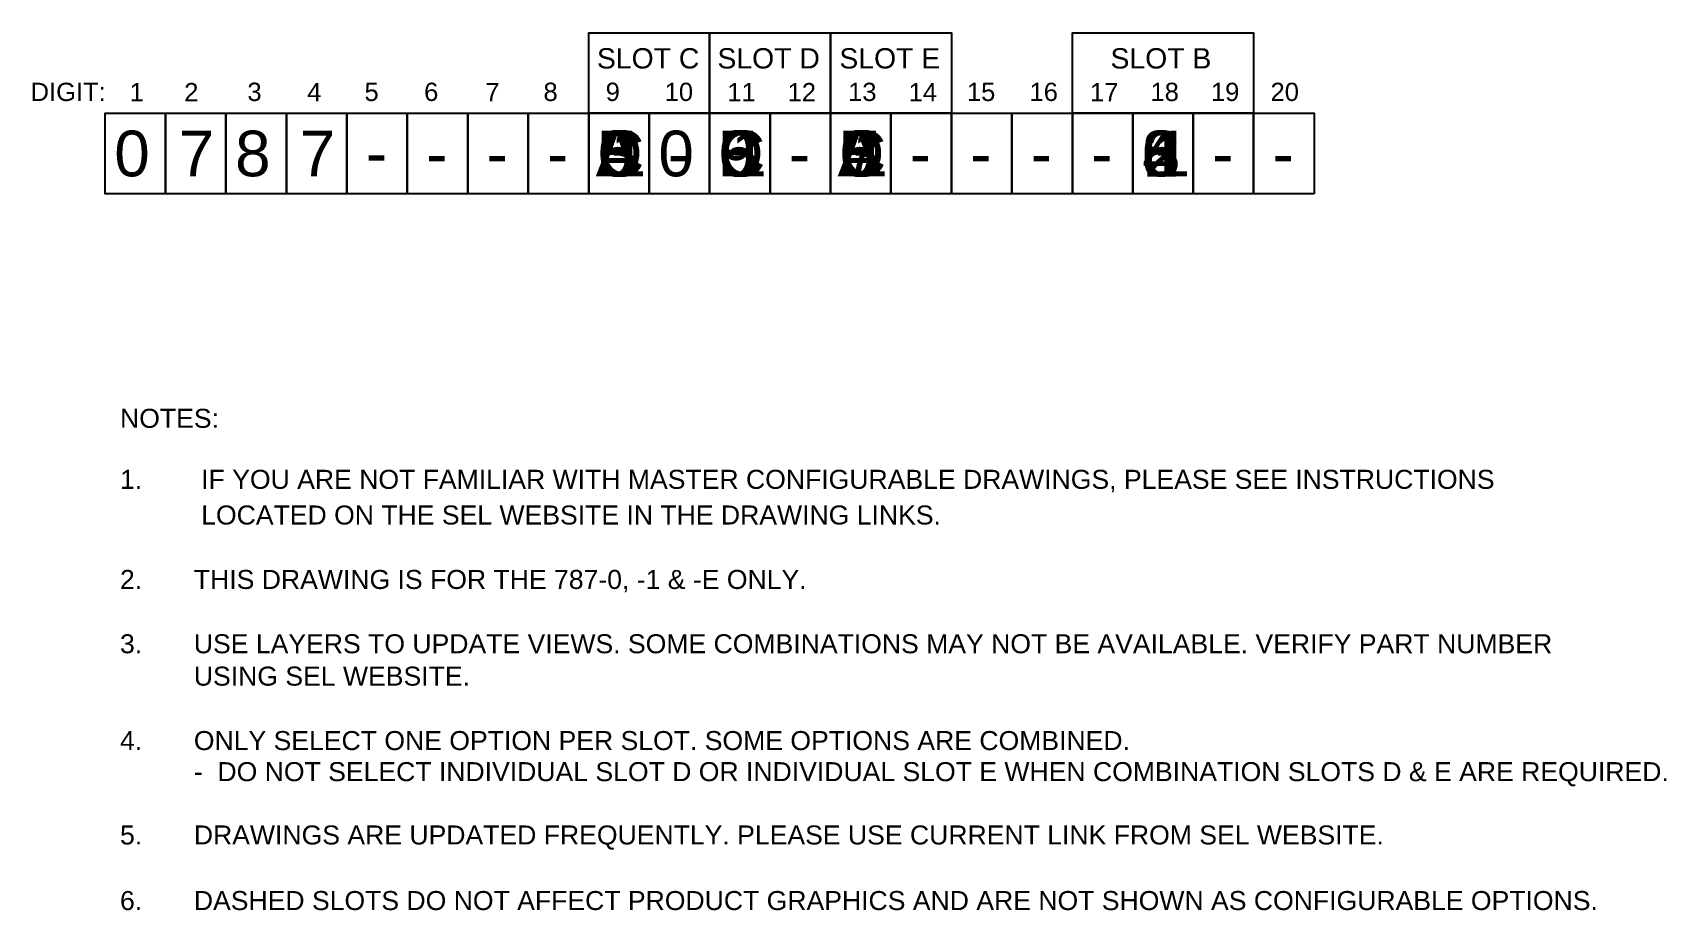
# Model space of a CAD drawing. Extents: x 0.5 to 23.7, y 0.2 to 17.2.
# Drawn here: x 0.5 to 11.9, y 11.1 to 17.23 of the extents above; entities that cross this region are included whole.
import ezdxf

# ---------------------------------------------------------------- set-up
doc = ezdxf.new("R2010")
doc.units = 0
doc.header["$MEASUREMENT"] = 0
for name, color, linetype in [('1_00______SLOT_C_', 7, 'CONTINUOUS'), ('1_01__0-__EMPTY', 7, 'CONTINUOUS'), ('1_02__B-___3__DI___4__DO__', 7, 'CONTINUOUS'), ('1_03__1-___4__DI___4__DO__', 7, 'CONTINUOUS'), ('1_04__C-___4__DI___4__DO__', 7, 'CONTINUOUS'), ('1_05__6-___4__AI___4__AO', 7, 'CONTINUOUS'), ('1_06__A0__SERIAL_COMMUNICA', 7, 'CONTINUOUS'), ('1_07__3-___8__DI', 7, 'CONTINUOUS'), ('1_08__D-___4__DI___3__DO__', 7, 'CONTINUOUS'), ('2_00______SLOT_D_', 7, 'CONTINUOUS'), ('2_01__0-__EMPTY', 7, 'CONTINUOUS'), ('2_02__B-___3__DI___4__DO__', 7, 'CONTINUOUS'), ('2_03__1-___4__DI___4__DO__', 7, 'CONTINUOUS'), ('2_04__C-___4__DI___4__DO__', 7, 'CONTINUOUS'), ('2_05__6-___4__AI____4__AO', 7, 'CONTINUOUS'), ('2_06__9-___10__RTD_INPUTS', 7, 'CONTINUOUS'), ('2_07__3-___8__DI', 7, 'CONTINUOUS'), ('2_08__D-___4__DI___3__DO__', 7, 'CONTINUOUS'), ('3_00______SLOT_E_', 7, 'CONTINUOUS'), ('3_01__0-__EMPTY', 7, 'CONTINUOUS'), ('3_02__B-___3__DI___4__DO__', 7, 'CONTINUOUS'), ('3_03__1-___4__DI___4__DO__', 7, 'CONTINUOUS'), ('3_04__C-___4__DI___4__DO__', 7, 'CONTINUOUS'), ('3_05__6-___4__AI____4__AO', 7, 'CONTINUOUS'), ('3_06__3-___8__DI', 7, 'CONTINUOUS'), ('3_07__D-___4__DI___3__DO__', 7, 'CONTINUOUS'), ('4_00______COMBINED_SLOT_D_', 7, 'CONTINUOUS'), ('4_01__0-_A-__EMPTY____1__A', 7, 'CONTINUOUS'), ('4_02__B-_A-___3__DI___4__D', 7, 'CONTINUOUS'), ('4_03__1-_A-___4__DI___4__D', 7, 'CONTINUOUS'), ('4_04__C-_A-___4__DI___4__D', 7, 'CONTINUOUS'), ('4_05__6-_A-___4__AI____4__', 7, 'CONTINUOUS'), ('4_06__9-_A-___10__RTD_INPU', 7, 'CONTINUOUS'), ('4_07__3-_A-___8__DI____1__', 7, 'CONTINUOUS'), ('4_08__D-_A-___4__DI___3__D', 7, 'CONTINUOUS'), ('4_09__0-_7-__EMPTY____1__A', 7, 'CONTINUOUS'), ('4_10__B-_7-___3__DI___4__D', 7, 'CONTINUOUS'), ('4_11__1-_7-___4__DI___4__D', 7, 'CONTINUOUS'), ('4_12__C-_7-___4__DI___4__D', 7, 'CONTINUOUS'), ('4_13__6-_7-___4__AI____4__', 7, 'CONTINUOUS'), ('4_14__9-_7-___10__RTD_INPU', 7, 'CONTINUOUS'), ('4_15__3-_7-___8__DI____1__', 7, 'CONTINUOUS'), ('4_16__D-_7-___4__DI___3__D', 7, 'CONTINUOUS'), ('5_00______SLOT_B_', 7, 'CONTINUOUS'), ('5_01__0-__NO_ETH__EIA-232', 7, 'CONTINUOUS'), ('5_02__1-__NO_ETH__EIA-485', 7, 'CONTINUOUS'), ('5_03__2-___1__10-100BASE-T', 7, 'CONTINUOUS'), ('5_04__3-___1__10-100BASE-T', 7, 'CONTINUOUS'), ('5_05__4-___1__100BASE-FX_M', 7, 'CONTINUOUS'), ('5_06__6-___2__10-100BASE-T', 7, 'CONTINUOUS'), ('5_07__8-___2__100BASE-FX_M', 7, 'CONTINUOUS'), ('6_00____DWG', 7, 'CONTINUOUS')]:
    doc.layers.add(name, color=color, linetype=linetype)
doc.styles.add('ARIAL', font='arial.ttf')

msp = doc.modelspace()

# ---------------------------------------------------------------- linework, layer by layer
at = {"layer": '1_00______SLOT_C_'}
msp.add_lwpolyline([(1.425, 16.104), (1.004, 16.104), (1.004, 16.667), (1.425, 16.667), (1.425, 16.104)], dxfattribs=at)
at = {"layer": '2_00______SLOT_D_'}
msp.add_lwpolyline([(1.425, 16.104), (1.004, 16.104), (1.004, 16.667), (1.425, 16.667), (1.425, 16.104)], dxfattribs=at)
at = {"layer": '3_00______SLOT_E_'}
msp.add_lwpolyline([(1.425, 16.104), (1.004, 16.104), (1.004, 16.667), (1.425, 16.667), (1.425, 16.104)], dxfattribs=at)
at = {"layer": '4_00______COMBINED_SLOT_D_'}
msp.add_lwpolyline([(1.425, 16.104), (1.004, 16.104), (1.004, 16.667), (1.425, 16.667), (1.425, 16.104)], dxfattribs=at)
at = {"layer": '5_00______SLOT_B_'}
msp.add_lwpolyline([(1.425, 16.104), (1.004, 16.104), (1.004, 16.667), (1.425, 16.667), (1.425, 16.104)], dxfattribs=at)
at = {"layer": '6_00____DWG'}
for points in [[(5.222, 16.667), (4.379, 16.667), (4.379, 17.229), (5.222, 17.229), (5.222, 16.667)], [(6.066, 16.667), (5.222, 16.667), (5.222, 17.229), (6.066, 17.229), (6.066, 16.667)], [(6.91, 16.667), (6.066, 16.667), (6.066, 17.229), (6.91, 17.229), (6.91, 16.667)], [(9.019, 16.667), (7.754, 16.667), (7.754, 17.229), (9.019, 17.229), (9.019, 16.667)], [(1.425, 16.104), (1.004, 16.104), (1.004, 16.667), (1.425, 16.667), (1.425, 16.104)], [(1.847, 16.104), (1.425, 16.104), (1.425, 16.667), (1.847, 16.667), (1.847, 16.104)], [(2.269, 16.104), (1.847, 16.104), (1.847, 16.667), (2.269, 16.667), (2.269, 16.104)], [(2.691, 16.104), (2.269, 16.104), (2.269, 16.667), (2.691, 16.667), (2.691, 16.104)], [(3.113, 16.104), (2.691, 16.104), (2.691, 16.667), (3.113, 16.667), (3.113, 16.104)], [(3.535, 16.104), (3.113, 16.104), (3.113, 16.667), (3.535, 16.667), (3.535, 16.104)], [(3.957, 16.104), (3.535, 16.104), (3.535, 16.667), (3.957, 16.667), (3.957, 16.104)], [(4.379, 16.104), (3.957, 16.104), (3.957, 16.667), (4.379, 16.667), (4.379, 16.104)], [(4.8, 16.104), (4.379, 16.104), (4.379, 16.667), (4.8, 16.667), (4.8, 16.104)], [(5.222, 16.104), (4.8, 16.104), (4.8, 16.667), (5.222, 16.667), (5.222, 16.104)], [(5.644, 16.104), (5.222, 16.104), (5.222, 16.667), (5.644, 16.667), (5.644, 16.104)], [(6.066, 16.104), (5.644, 16.104), (5.644, 16.667), (6.066, 16.667), (6.066, 16.104)], [(6.488, 16.104), (6.066, 16.104), (6.066, 16.667), (6.488, 16.667), (6.488, 16.104)], [(6.91, 16.104), (6.488, 16.104), (6.488, 16.667), (6.91, 16.667), (6.91, 16.104)], [(7.332, 16.104), (6.91, 16.104), (6.91, 16.667), (7.332, 16.667), (7.332, 16.104)], [(7.754, 16.104), (7.332, 16.104), (7.332, 16.667), (7.754, 16.667), (7.754, 16.104)], [(8.175, 16.104), (7.754, 16.104), (7.754, 16.667), (8.175, 16.667), (8.175, 16.104)], [(8.597, 16.104), (8.175, 16.104), (8.175, 16.667), (8.597, 16.667), (8.597, 16.104)], [(9.019, 16.104), (8.597, 16.104), (8.597, 16.667), (9.019, 16.667), (9.019, 16.104)], [(9.441, 16.104), (9.019, 16.104), (9.019, 16.667), (9.441, 16.667), (9.441, 16.104)]]:
    msp.add_lwpolyline(points, dxfattribs=at)

# ---------------------------------------------------------------- texts
at = {"layer": '1_01__0-__EMPTY', "style": 'ARIAL'}
for s, p in [('0', (4.443, 16.226)), ('-', (4.932, 16.226))]:
    msp.add_text(s, height=0.319, dxfattribs=at).set_placement(p)
at = {"layer": '1_02__B-___3__DI___4__DO__', "style": 'ARIAL'}
for s, p in [('B', (4.435, 16.226)), ('-', (4.932, 16.226)), ('-', (4.932, 16.226))]:
    msp.add_text(s, height=0.319, dxfattribs=at).set_placement(p)
at = {"layer": '1_03__1-___4__DI___4__DO__', "style": 'ARIAL'}
for s, p in [('1', (4.531, 16.226)), ('-', (4.932, 16.226))]:
    msp.add_text(s, height=0.319, dxfattribs=at).set_placement(p)
at = {"layer": '1_04__C-___4__DI___4__DO__', "style": 'ARIAL'}
for s, p in [('C', (4.445, 16.226)), ('-', (4.932, 16.226))]:
    msp.add_text(s, height=0.319, dxfattribs=at).set_placement(p)
at = {"layer": '1_05__6-___4__AI___4__AO', "style": 'ARIAL'}
for s, p in [('6', (4.447, 16.226)), ('-', (4.932, 16.226))]:
    msp.add_text(s, height=0.319, dxfattribs=at).set_placement(p)
at = {"layer": '1_06__A0__SERIAL_COMMUNICA', "style": 'ARIAL'}
for s, p in [('A', (4.427, 16.226)), ('0', (4.865, 16.226))]:
    msp.add_text(s, height=0.319, dxfattribs=at).set_placement(p)
at = {"layer": '1_07__3-___8__DI', "style": 'ARIAL'}
for s, p in [('3', (4.464, 16.226)), ('-', (4.932, 16.226))]:
    msp.add_text(s, height=0.319, dxfattribs=at).set_placement(p)
at = {"layer": '1_08__D-___4__DI___3__DO__', "style": 'ARIAL'}
for s, p in [('D', (4.432, 16.226)), ('-', (4.932, 16.226))]:
    msp.add_text(s, height=0.319, dxfattribs=at).set_placement(p)
at = {"layer": '2_01__0-__EMPTY', "style": 'ARIAL'}
msp.add_text('0', height=0.319, dxfattribs=at).set_placement((5.287, 16.226))
at = {"layer": '2_02__B-___3__DI___4__DO__', "style": 'ARIAL'}
msp.add_text('B', height=0.319, dxfattribs=at).set_placement((5.279, 16.226))
at = {"layer": '2_03__1-___4__DI___4__DO__', "style": 'ARIAL'}
msp.add_text('1', height=0.319, dxfattribs=at).set_placement((5.374, 16.226))
at = {"layer": '2_04__C-___4__DI___4__DO__', "style": 'ARIAL'}
msp.add_text('C', height=0.319, dxfattribs=at).set_placement((5.289, 16.226))
at = {"layer": '2_05__6-___4__AI____4__AO', "style": 'ARIAL'}
msp.add_text('6', height=0.319, dxfattribs=at).set_placement((5.291, 16.226))
at = {"layer": '2_06__9-___10__RTD_INPUTS', "style": 'ARIAL'}
msp.add_text('9', height=0.319, dxfattribs=at).set_placement((5.295, 16.226))
at = {"layer": '2_07__3-___8__DI', "style": 'ARIAL'}
msp.add_text('3', height=0.319, dxfattribs=at).set_placement((5.308, 16.226))
at = {"layer": '2_08__D-___4__DI___3__DO__', "style": 'ARIAL'}
msp.add_text('D', height=0.319, dxfattribs=at).set_placement((5.276, 16.226))
at = {"layer": '3_01__0-__EMPTY', "style": 'ARIAL'}
msp.add_text('0', height=0.319, dxfattribs=at).set_placement((6.131, 16.226))
at = {"layer": '3_02__B-___3__DI___4__DO__', "style": 'ARIAL'}
msp.add_text('B', height=0.319, dxfattribs=at).set_placement((6.123, 16.226))
at = {"layer": '3_03__1-___4__DI___4__DO__', "style": 'ARIAL'}
msp.add_text('1', height=0.319, dxfattribs=at).set_placement((6.218, 16.226))
at = {"layer": '3_04__C-___4__DI___4__DO__', "style": 'ARIAL'}
msp.add_text('C', height=0.319, dxfattribs=at).set_placement((6.133, 16.226))
at = {"layer": '3_05__6-___4__AI____4__AO', "style": 'ARIAL'}
msp.add_text('6', height=0.319, dxfattribs=at).set_placement((6.134, 16.226))
at = {"layer": '3_06__3-___8__DI', "style": 'ARIAL'}
msp.add_text('3', height=0.319, dxfattribs=at).set_placement((6.152, 16.226))
at = {"layer": '3_07__D-___4__DI___3__DO__', "style": 'ARIAL'}
for s, p in [('D', (6.119, 16.226)), ('-', (6.619, 16.226))]:
    msp.add_text(s, height=0.319, dxfattribs=at).set_placement(p)
at = {"layer": '4_01__0-_A-__EMPTY____1__A', "style": 'ARIAL'}
for s, p in [('0', (5.287, 16.226)), ('A', (6.115, 16.226))]:
    msp.add_text(s, height=0.319, dxfattribs=at).set_placement(p)
at = {"layer": '4_02__B-_A-___3__DI___4__D', "style": 'ARIAL'}
for s, p in [('B', (5.279, 16.226)), ('A', (6.115, 16.226))]:
    msp.add_text(s, height=0.319, dxfattribs=at).set_placement(p)
at = {"layer": '4_03__1-_A-___4__DI___4__D', "style": 'ARIAL'}
for s, p in [('1', (5.374, 16.226)), ('A', (6.115, 16.226))]:
    msp.add_text(s, height=0.319, dxfattribs=at).set_placement(p)
at = {"layer": '4_04__C-_A-___4__DI___4__D', "style": 'ARIAL'}
for s, p in [('C', (5.289, 16.226)), ('A', (6.115, 16.226))]:
    msp.add_text(s, height=0.319, dxfattribs=at).set_placement(p)
at = {"layer": '4_05__6-_A-___4__AI____4__', "style": 'ARIAL'}
for s, p in [('6', (5.291, 16.226)), ('A', (6.115, 16.226))]:
    msp.add_text(s, height=0.319, dxfattribs=at).set_placement(p)
at = {"layer": '4_06__9-_A-___10__RTD_INPU', "style": 'ARIAL'}
for s, p in [('9', (5.295, 16.226)), ('A', (6.115, 16.226))]:
    msp.add_text(s, height=0.319, dxfattribs=at).set_placement(p)
at = {"layer": '4_07__3-_A-___8__DI____1__', "style": 'ARIAL'}
for s, p in [('3', (5.308, 16.226)), ('A', (6.115, 16.226))]:
    msp.add_text(s, height=0.319, dxfattribs=at).set_placement(p)
at = {"layer": '4_08__D-_A-___4__DI___3__D', "style": 'ARIAL'}
for s, p in [('D', (5.276, 16.226)), ('A', (6.115, 16.226))]:
    msp.add_text(s, height=0.319, dxfattribs=at).set_placement(p)
at = {"layer": '4_09__0-_7-__EMPTY____1__A', "style": 'ARIAL'}
for s, p in [('0', (5.287, 16.226)), ('7', (6.159, 16.226))]:
    msp.add_text(s, height=0.319, dxfattribs=at).set_placement(p)
at = {"layer": '4_10__B-_7-___3__DI___4__D', "style": 'ARIAL'}
for s, p in [('B', (5.279, 16.226)), ('7', (6.159, 16.226))]:
    msp.add_text(s, height=0.319, dxfattribs=at).set_placement(p)
at = {"layer": '4_11__1-_7-___4__DI___4__D', "style": 'ARIAL'}
for s, p in [('1', (5.374, 16.226)), ('7', (6.159, 16.226))]:
    msp.add_text(s, height=0.319, dxfattribs=at).set_placement(p)
at = {"layer": '4_12__C-_7-___4__DI___4__D', "style": 'ARIAL'}
for s, p in [('C', (5.289, 16.226)), ('7', (6.159, 16.226))]:
    msp.add_text(s, height=0.319, dxfattribs=at).set_placement(p)
at = {"layer": '4_13__6-_7-___4__AI____4__', "style": 'ARIAL'}
for s, p in [('6', (5.291, 16.226)), ('7', (6.159, 16.226))]:
    msp.add_text(s, height=0.319, dxfattribs=at).set_placement(p)
at = {"layer": '4_14__9-_7-___10__RTD_INPU', "style": 'ARIAL'}
for s, p in [('9', (5.295, 16.226)), ('7', (6.159, 16.226))]:
    msp.add_text(s, height=0.319, dxfattribs=at).set_placement(p)
at = {"layer": '4_15__3-_7-___8__DI____1__', "style": 'ARIAL'}
for s, p in [('3', (5.308, 16.226)), ('7', (6.159, 16.226))]:
    msp.add_text(s, height=0.319, dxfattribs=at).set_placement(p)
at = {"layer": '4_16__D-_7-___4__DI___3__D', "style": 'ARIAL'}
for s, p in [('D', (5.276, 16.226)), ('7', (6.159, 16.226))]:
    msp.add_text(s, height=0.319, dxfattribs=at).set_placement(p)
at = {"layer": '5_01__0-__NO_ETH__EIA-232', "style": 'ARIAL'}
msp.add_text('0', height=0.319, dxfattribs=at).set_placement((8.24, 16.226))
at = {"layer": '5_02__1-__NO_ETH__EIA-485', "style": 'ARIAL'}
msp.add_text('1', height=0.319, dxfattribs=at).set_placement((8.327, 16.226))
at = {"layer": '5_03__2-___1__10-100BASE-T', "style": 'ARIAL'}
msp.add_text('2', height=0.319, dxfattribs=at).set_placement((8.255, 16.223))
at = {"layer": '5_04__3-___1__10-100BASE-T', "style": 'ARIAL'}
msp.add_text('3', height=0.319, dxfattribs=at).set_placement((8.261, 16.226))
at = {"layer": '5_05__4-___1__100BASE-FX_M', "style": 'ARIAL'}
msp.add_text('4', height=0.319, dxfattribs=at).set_placement((8.242, 16.226))
at = {"layer": '5_06__6-___2__10-100BASE-T', "style": 'ARIAL'}
msp.add_text('6', height=0.319, dxfattribs=at).set_placement((8.244, 16.226))
at = {"layer": '5_07__8-___2__100BASE-FX_M', "style": 'ARIAL'}
msp.add_text('8', height=0.319, dxfattribs=at).set_placement((8.239, 16.226))
at = {"layer": '6_00____DWG', "style": 'ARIAL'}
for s, height, p in [('SLOT C', 0.1417, (4.436, 16.979)), ('SLOT D', 0.1417, (5.277, 16.979)), ('SLOT E', 0.1417, (6.128, 16.979)), ('SLOT B', 0.1417, (8.02, 16.979)), ('DIGIT:', 0.1275, (0.484, 16.752)), ('1', 0.128, (1.175, 16.75)), ('2', 0.128, (1.556, 16.75)), ('3', 0.128, (1.997, 16.752)), ('4', 0.128, (2.414, 16.75)), ('5', 0.128, (2.814, 16.752)), ('6', 0.128, (3.23, 16.752)), ('7', 0.128, (3.657, 16.75)), ('8', 0.128, (4.063, 16.752)), ('9', 0.128, (4.497, 16.752)), ('10', 0.1275, (4.909, 16.752)), ('11', 0.1275, (5.346, 16.75)), ('12', 0.1275, (5.767, 16.75)), ('13', 0.1275, (6.189, 16.752)), ('14', 0.1275, (6.611, 16.75)), ('15', 0.1275, (7.018, 16.752)), ('16', 0.1275, (7.455, 16.752)), ('17', 0.1275, (7.877, 16.75)), ('18', 0.1275, (8.299, 16.752)), ('19', 0.1275, (8.721, 16.752)), ('20', 0.1275, (9.137, 16.752)), ('0', 0.319, (1.068, 16.226)), ('7', 0.319, (1.518, 16.226)), ('8', 0.319, (1.911, 16.226)), ('7', 0.319, (2.362, 16.226)), ('-', 0.319, (2.823, 16.231)), ('-', 0.319, (3.244, 16.226)), ('-', 0.319, (3.666, 16.226)), ('-', 0.319, (4.088, 16.226)), ('-', 0.319, (5.776, 16.226)), ('-', 0.319, (6.619, 16.226)), ('-', 0.319, (7.041, 16.226)), ('-', 0.319, (7.463, 16.226)), ('-', 0.319, (7.885, 16.226)), ('-', 0.319, (8.729, 16.226)), ('-', 0.319, (9.151, 16.226)), ('NOTES:', 0.1328, (1.108, 14.47)), ('1.        IF YOU ARE NOT FAMILIAR WITH MASTER CONFIGURABLE DRAWINGS, PLEASE SEE INSTRUCTIONS', 0.13275, (1.108, 14.044)), ('           LOCATED ON THE SEL WEBSITE IN THE DRAWING LINKS.', 0.13275, (1.108, 13.795)), ('2.       THIS DRAWING IS FOR THE 787-0, -1 & -E ONLY. ', 0.13275, (1.108, 13.345)), ('3.       USE LAYERS TO UPDATE VIEWS. SOME COMBINATIONS MAY NOT BE AVAILABLE. VERIFY PART NUMBER', 0.13275, (1.108, 12.896)), ('          USING SEL WEBSITE.', 0.13275, (1.108, 12.67)), ('4.       ONLY SELECT ONE OPTION PER SLOT. SOME OPTIONS ARE COMBINED.', 0.13275, (1.108, 12.22)), ('          -  DO NOT SELECT INDIVIDUAL SLOT D OR INDIVIDUAL SLOT E WHEN COMBINATION SLOTS D & E ARE REQUIRED.', 0.13275, (1.108, 12.003)), ('5.       DRAWINGS ARE UPDATED FREQUENTLY. PLEASE USE CURRENT LINK FROM SEL WEBSITE.', 0.13275, (1.108, 11.561)), ('6.       DASHED SLOTS DO NOT AFFECT PRODUCT GRAPHICS AND ARE NOT SHOWN AS CONFIGURABLE OPTIONS.', 0.13275, (1.108, 11.103))]:
    msp.add_text(s, height=height, dxfattribs=at).set_placement(p)

doc.saveas('drawing.dxf')
